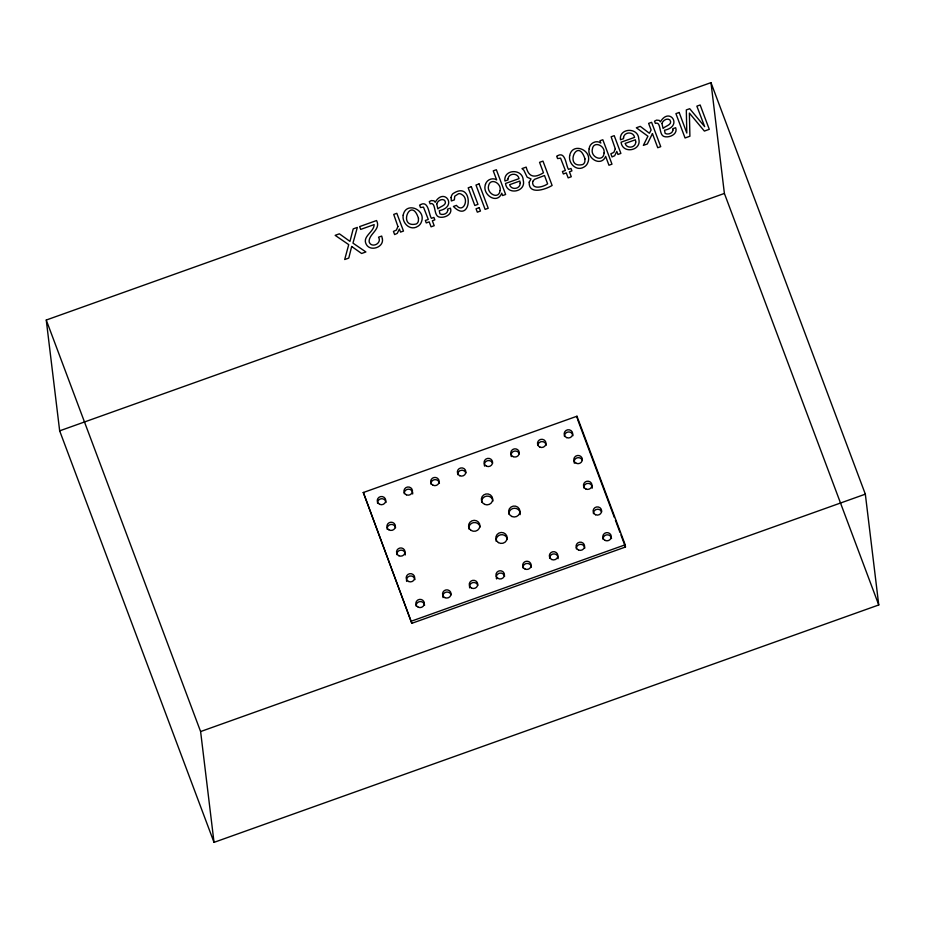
<?xml version="1.0" encoding="UTF-8"?>
<svg xmlns="http://www.w3.org/2000/svg" width="925" height="925" viewBox="0 0 925 925"><rect width="100%" height="100%" fill="white"/><g stroke="black" fill="none" stroke-linecap="round" stroke-linejoin="round"><path stroke-width="1.39" d="M46.25 320.038L710.978 82.637L865.337 494.158L878.75 604.962L214.022 842.363L59.663 430.842L46.25 320.038L200.609 731.559L214.022 842.363M59.663 430.842L724.391 193.441L710.978 82.637M363.328 492.516L576.969 416.227L625.196 544.802L625.462 547.022L411.822 623.323L363.328 492.516L411.822 623.323M411.556 621.103L625.196 544.802M200.609 731.559L865.337 494.158M724.391 193.441L878.75 604.962M577.732 419.777L614.408 517.561M615.414 520.232L619.935 532.291M620.941 534.974L625.462 547.022M576.969 416.227L577.235 418.447M387.24 529.377A4.267 4.116 -6.9 0 1 390.593 524.521A4.267 4.116 -6.9 0 1 395.599 527.712M511.294 456.568A4.267 4.116 -6.9 0 1 513.849 451.284A4.267 4.116 -6.9 0 1 519.295 453.712M576.344 548.86A4.267 4.116 -6.9 0 1 580.218 544.374A4.267 4.116 -6.9 0 1 584.831 548.086M593.399 513.606A4.267 4.116 -6.9 0 1 601.643 511.791M583.756 487.88A4.267 4.116 -6.9 0 1 588.196 483.393A4.267 4.116 -6.9 0 1 592.185 488.192M603.042 539.321A4.267 4.116 -6.9 0 1 606.927 534.835A4.267 4.116 -6.9 0 1 611.529 538.547M496.216 541.368A5.677 5.481 -6.9 0 1 500.575 534.812A5.677 5.481 -6.9 0 1 507.316 538.974M468.906 529.007A5.677 5.481 -6.9 0 1 473.531 522.625A5.677 5.481 -6.9 0 1 480.098 527.053M484.584 466.108A4.267 4.116 -6.9 0 1 487.14 460.823A4.267 4.116 -6.9 0 1 492.597 463.252M457.644 474.606A4.267 4.116 -6.9 0 1 465.888 472.791M443.052 597.585A4.267 4.116 -6.9 0 1 445.619 592.301A4.267 4.116 -6.9 0 1 451.065 594.729M522.926 567.927A4.267 4.116 -6.9 0 1 526.811 563.452A4.267 4.116 -6.9 0 1 531.413 567.164M481.647 502.183A5.677 5.481 -6.9 0 1 486.735 496.135A5.677 5.481 -6.9 0 1 492.944 501.003M377.527 503.212A4.267 4.116 -6.9 0 1 381.412 498.737A4.267 4.116 -6.9 0 1 386.014 502.448M508.9 514.242A5.677 5.481 -6.9 0 1 514.82 508.253A5.677 5.481 -6.9 0 1 520.151 514.647M396.825 554.642A4.267 4.116 -6.9 0 1 401.265 550.155A4.267 4.116 -6.9 0 1 405.254 554.954M469.703 587.895A4.267 4.116 -6.9 0 1 472.478 582.715A4.267 4.116 -6.9 0 1 477.82 585.34M564.458 436.45A4.267 4.116 -6.9 0 1 568.343 431.975A4.267 4.116 -6.9 0 1 572.945 435.687M537.807 444.913A4.267 4.116 -6.9 0 1 546.247 445.226M416.111 606.083A4.267 4.116 -6.9 0 1 419.996 601.597A4.267 4.116 -6.9 0 1 424.598 605.308M496.656 578.957A4.267 4.116 -6.9 0 1 496.297 577.94M496.216 576.876A4.267 4.116 -6.9 0 1 504.645 576.229M549.635 558.388A4.267 4.116 -6.9 0 1 554.075 553.902A4.267 4.116 -6.9 0 1 558.076 558.7M574.344 463.217A4.267 4.116 -6.9 0 1 576.899 457.933A4.267 4.116 -6.9 0 1 582.357 460.349M430.934 484.133A4.267 4.116 -6.9 0 1 434.819 479.659A4.267 4.116 -6.9 0 1 439.421 483.37M404.237 493.672A4.267 4.116 -6.9 0 1 408.677 489.175A4.267 4.116 -6.9 0 1 412.666 493.985M406.699 581.409A4.267 4.116 -6.9 0 1 406.468 580.368M406.514 579.293A4.267 4.116 -6.9 0 1 414.955 579.593M382.43 238.997C383.84 247.276 370.52 251.854 366.404 244.605C361.629 236.442 374.186 232.117 374.151 224.602L360.704 229.4L359.64 226.59L376.556 220.543C381.343 229.689 368.381 233.909 369.167 241.98C371.584 248.709 382.337 243.344 378.545 237.193L381.701 236.072L382.43 238.997M451.099 197.58L451.342 200.956L454.36 199.881L454.753 196.227L458.592 193.695A4.047 3.897 -6.9 0 1 461.737 194.504C469.75 198.621 463.379 213.918 456.418 205.385L453.412 206.46C472.143 225.735 474.398 178.86 452.822 193.764A6.729 6.487 -6.9 0 0 451.099 197.58M589.167 148.809C586.681 158.545 601.215 167.194 605.655 156.406L608.962 165.24L611.98 164.164L602.822 139.744L599.967 140.762L600.811 143.028C596.371 139.617 589.329 143.317 589.167 148.809M403.184 215.178C401.785 223.052 410.272 231.319 417.742 226.359A8.094 7.805 -6.9 0 0 421.257 222.278C426.853 209.848 405.89 200.841 403.184 215.178M569.65 155.724C568.262 163.609 576.749 171.865 584.218 166.905A8.094 7.805 -6.9 0 0 587.733 162.823C593.318 150.393 572.367 141.386 569.65 155.724M418.482 218.346L418.377 220.994A4.486 4.324 -6.9 0 1 416.308 223.966C397.045 228.695 410.897 194.909 418.482 218.346M508.01 178.664L507.952 179.936L504.911 181.023C503.316 169.044 522.787 168.304 523.203 180.155C526.545 191.868 506.981 195.788 505.536 183.462L519.041 178.641C517.908 172.663 508.9 172.929 508.01 178.664M584.958 158.892L584.854 161.551A4.486 4.324 -6.9 0 1 582.785 164.511C563.522 169.24 577.373 135.455 584.958 158.892M623.554 137.397L623.508 138.669L620.455 139.756C618.86 127.777 638.343 127.037 638.747 138.889C642.089 150.602 622.525 154.521 621.08 142.196L634.585 137.374C633.463 131.396 624.444 131.662 623.554 137.397M529.216 182.133C528.348 195.418 545.993 189.313 552.109 185.451L542.975 161.112L539.553 162.338L543.472 172.778C534.558 178.282 528.684 177.311 526.186 167.113L521.989 168.604L523.851 170.258L527.158 177.195L530.996 178.953L529.216 182.133M604.094 152.937C603.447 162.731 590.312 157.412 592.347 149.191C593.376 140.403 605.366 145.537 604.094 152.937M436.716 203.893L437.86 208.9C440.184 206.24 447.966 205.165 444.613 200.286C441.722 198.204 437.641 200.887 436.716 203.893M661.942 123.464L663.086 128.459C665.41 125.8 673.192 124.725 669.839 119.845C666.96 117.764 662.867 120.458 661.942 123.464M485.463 184.41C481.682 194.377 497.176 205.084 501.732 193.198L502.622 195.557L505.628 194.481L496.355 169.749L493.256 170.847L496.656 179.912C492.609 177.172 486.619 179.774 485.463 184.41M500.067 190.573C498.795 200.228 486.469 193.464 488.527 185.925C490.238 177.091 501.836 183.196 500.067 190.573M447.723 210.484C447.527 213.872 442.566 215.421 439.942 213.872L439.271 210.669C458.129 206.888 444.324 186.711 435.201 202.274L434.045 200.829L431.316 200.563L429.292 201.615L430.125 203.824C436.195 201.465 433.374 214.877 438.623 216.866C443.78 218.716 452.996 214.646 450.429 208.148L447.538 209.177L447.723 210.484M672.949 130.043C672.753 133.431 667.792 134.981 665.168 133.431L664.497 130.228C683.355 126.448 669.55 106.282 660.427 121.834L659.271 120.389L656.542 120.123L654.518 121.187L655.351 123.383C661.421 121.036 658.612 134.449 663.849 136.438C669.006 138.287 678.222 134.206 675.655 127.708L672.764 128.737L672.949 130.043M532.719 181.416C531.493 190.4 543.576 186.896 547.623 183.844L544.501 175.519L534.523 179.358L532.719 181.416M397.912 226.509L396.432 230.048L393.449 231.423L394.64 234.568L397.276 233.354L399.392 229.042L400.537 232.106L403.485 231.053L396.825 213.305L393.726 214.415L397.912 226.509M615.31 148.867L613.83 152.405L610.858 153.781L612.038 156.926L614.674 155.712L616.79 151.399L617.935 154.463L620.883 153.411L614.223 135.674L611.124 136.773L615.31 148.867M520.197 183.277C520.266 189.151 511.167 190.434 509.606 184.699L519.838 181.046L520.197 183.277M635.753 142.011C635.81 147.884 626.711 149.168 625.15 143.433L635.394 139.779L635.753 142.011M351.673 246.478L348.771 258.075L344.69 259.532L348.725 244.639L335.151 235.343L339.394 233.817L349.962 241.39L353.211 228.891L357.339 227.411L352.968 243.125L365.907 251.958L361.617 253.485L351.673 246.478M652.449 133.593L647.327 143.965L643.361 145.387L647.928 136.218L636.319 127.777L640.273 126.367L649.373 133.258L651.119 130.043L648.622 123.383L651.593 122.32L660.728 146.659L657.744 147.722L652.449 133.593M420.632 204.564L419.603 205.177L420.482 207.524L423.488 207.131L428.287 219.433L425.35 220.485L426.263 222.925L429.2 221.873L431.062 226.822L434.195 225.7L432.333 220.751L434.831 219.861L433.917 217.421L431.42 218.312C428.714 214.438 428.668 200.309 420.632 204.564M557.717 155.608L556.688 156.221L557.578 158.568L560.573 158.175L565.372 170.477L562.435 171.53L563.348 173.958L566.285 172.906L568.147 177.866L571.28 176.744L569.418 171.796L571.916 170.905L571.002 168.466L568.505 169.356C565.799 165.483 565.765 151.353 557.717 155.608M471.334 186.7L468.189 187.821L474.814 205.489L477.959 204.356L471.334 186.7M479.081 183.936L475.982 185.035L485.116 209.374L488.215 208.275L479.081 183.936M679.17 112.468L675.921 113.636L685.055 137.975L689.9 136.241L689.391 113.093L704.376 131.072L709.278 129.327L700.144 104.987L696.872 106.155L704.665 126.644L689.703 108.711L686.315 109.925L686.801 133.027L679.17 112.468M479.196 207.662L476.051 208.784L477.323 212.16L480.468 211.039L479.196 207.662M379.689 504.345A4.267 4.116 -6.9 0 0 385.748 500.228A4.267 4.116 -6.9 0 0 379.065 497.257A4.267 4.116 -6.9 0 0 379.689 504.345M388.778 529.759A4.267 4.116 -6.9 0 0 395.403 526.568A4.267 4.116 -6.9 0 0 389.275 522.648A4.267 4.116 -6.9 0 0 388.778 529.759M605.216 540.454A4.267 4.116 -6.9 0 0 611.263 536.338A4.267 4.116 -6.9 0 0 604.58 533.367A4.267 4.116 -6.9 0 0 605.216 540.454M513.213 456.661A4.267 4.116 -6.9 0 0 519.272 452.545A4.267 4.116 -6.9 0 0 512.589 449.573A4.267 4.116 -6.9 0 0 513.213 456.661M578.507 549.993A4.267 4.116 -6.9 0 0 584.554 545.866A4.267 4.116 -6.9 0 0 577.882 542.894A4.267 4.116 -6.9 0 0 578.507 549.993M595.561 514.739A4.267 4.116 -6.9 0 0 601.62 510.612A4.267 4.116 -6.9 0 0 594.937 507.64A4.267 4.116 -6.9 0 0 595.561 514.739M585.918 489.024A4.267 4.116 -6.9 0 0 591.965 484.897A4.267 4.116 -6.9 0 0 585.294 481.925A4.267 4.116 -6.9 0 0 585.918 489.024M470.964 530.326A5.677 5.481 -6.9 0 0 479.89 526.267A5.677 5.481 -6.9 0 0 471.854 520.856A5.677 5.481 -6.9 0 0 470.964 530.326M498.413 542.582A5.677 5.481 -6.9 0 0 507.166 538.177A5.677 5.481 -6.9 0 0 498.91 533.089A5.677 5.481 -6.9 0 0 498.413 542.582M459.806 475.739A4.267 4.116 -6.9 0 0 465.865 471.611A4.267 4.116 -6.9 0 0 459.182 468.64A4.267 4.116 -6.9 0 0 459.806 475.739M486.515 466.2A4.267 4.116 -6.9 0 0 492.562 462.084A4.267 4.116 -6.9 0 0 485.891 459.101A4.267 4.116 -6.9 0 0 486.515 466.2M576.275 463.309A4.267 4.116 -6.9 0 0 582.322 459.182A4.267 4.116 -6.9 0 0 575.651 456.21A4.267 4.116 -6.9 0 0 576.275 463.309M398.987 555.786A4.267 4.116 -6.9 0 0 405.034 551.658A4.267 4.116 -6.9 0 0 398.363 548.687A4.267 4.116 -6.9 0 0 398.987 555.786M566.62 437.594A4.267 4.116 -6.9 0 0 572.679 433.467A4.267 4.116 -6.9 0 0 565.996 430.495A4.267 4.116 -6.9 0 0 566.62 437.594M444.983 597.677A4.267 4.116 -6.9 0 0 451.042 593.561A4.267 4.116 -6.9 0 0 444.358 590.589A4.267 4.116 -6.9 0 0 444.983 597.677M551.797 559.533A4.267 4.116 -6.9 0 0 557.856 555.405A4.267 4.116 -6.9 0 0 551.173 552.433A4.267 4.116 -6.9 0 0 551.797 559.533M525.099 569.072A4.267 4.116 -6.9 0 0 531.147 564.944A4.267 4.116 -6.9 0 0 524.475 561.972A4.267 4.116 -6.9 0 0 525.099 569.072M484.688 504.391A5.677 5.481 -6.9 0 0 492.678 498.783A5.677 5.481 -6.9 0 0 483.717 494.944A5.677 5.481 -6.9 0 0 484.688 504.391M497.858 578.322A4.267 4.116 -6.9 0 0 504.449 575.084A4.267 4.116 -6.9 0 0 498.297 571.199A4.267 4.116 -6.9 0 0 497.858 578.322M511.872 516.497A5.677 5.481 -6.9 0 0 519.942 511.005A5.677 5.481 -6.9 0 0 511.039 507.039A5.677 5.481 -6.9 0 0 511.872 516.497M406.399 494.817A4.267 4.116 -6.9 0 0 412.446 490.689A4.267 4.116 -6.9 0 0 405.774 487.718A4.267 4.116 -6.9 0 0 406.399 494.817M433.108 485.278A4.267 4.116 -6.9 0 0 439.155 481.15A4.267 4.116 -6.9 0 0 432.472 478.179A4.267 4.116 -6.9 0 0 433.108 485.278M539.923 447.122A4.267 4.116 -6.9 0 0 545.97 443.006A4.267 4.116 -6.9 0 0 539.298 440.034A4.267 4.116 -6.9 0 0 539.923 447.122M471.542 588.069A4.267 4.116 -6.9 0 0 477.751 584.184A4.267 4.116 -6.9 0 0 471.207 580.958A4.267 4.116 -6.9 0 0 471.542 588.069M418.273 607.216A4.267 4.116 -6.9 0 0 424.332 603.1A4.267 4.116 -6.9 0 0 417.649 600.117A4.267 4.116 -6.9 0 0 418.273 607.216M408.63 581.501A4.267 4.116 -6.9 0 0 414.689 577.373A4.267 4.116 -6.9 0 0 408.006 574.402A4.267 4.116 -6.9 0 0 408.63 581.501"/></g></svg>
